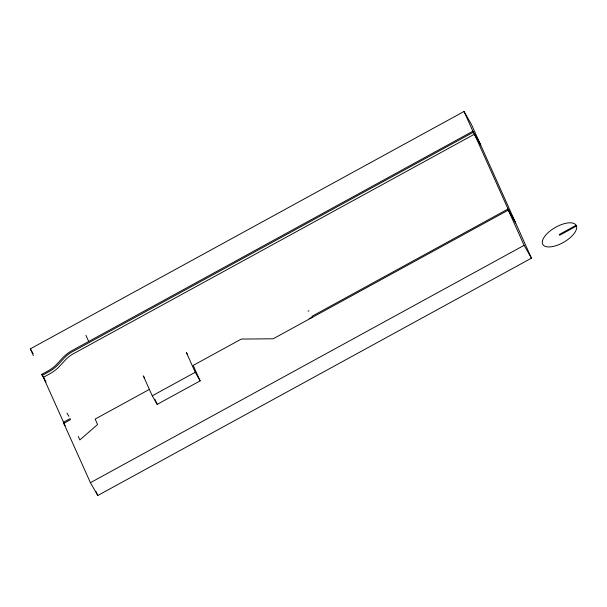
<?xml version="1.0" encoding="UTF-8"?>
<svg xmlns="http://www.w3.org/2000/svg" width="607" height="607" viewBox="0 0 607 607"><rect width="100%" height="100%" fill="white"/><g stroke="black" fill="none" stroke-linecap="round" stroke-linejoin="round"><path stroke-width="0.91" d="M67.005 413.132L68.864 416.326M33.408 355.641L30.35 348.835L464.029 111.483L471.381 124.314L531.459 258.165L97.773 495.517L90.428 482.686L63.348 422.358L70.222 418.527M70.678 419.543L63.811 423.382L65.184 425.788M464.029 111.483L473.346 132.235L70.936 352.53A17.595 7.792 -29.8 0 0 64.213 358.069L58.644 364.139A21.852 9.682 -29.8 0 1 50.32 370.907L42.262 375.369L46.049 381.978M149.421 389.368L95.162 419.065L97.606 424.505L79.836 439.946L78.311 436.547M515.647 222.936L508.294 210.105L273.188 338.782L241.305 339.078L193.201 365.406L200.143 380.877L157.183 404.391L152.266 395.802L195.226 372.288L186.303 352.401L187.54 354.571M515.199 221.934L507.847 209.104L312.18 316.194A15.759 6.981 -29.8 0 1 311.786 316.353M90.428 482.686L524.107 245.334L507.847 209.104M576.089 225.296L559.305 234.484L559.654 235.258L576.438 226.077M42.255 375.361L41.8 374.344L48.704 370.589A19.341 8.566 -29.8 0 0 57.498 363.441L61.891 358.699A20.107 8.908 -29.8 0 1 71.065 351.134L472.891 131.218L480.236 144.049M308.068 311.163L308.948 310.784M312.628 317.195L309.084 318.546M473.346 132.235L480.698 145.065M524.107 245.334L531.459 258.165M195.226 372.288L200.143 380.877M144.58 378.085L143.343 375.915L152.266 395.802M30.35 348.835L33.104 353.646M41.8 374.344L44.554 379.163M63.348 422.358L64.471 424.316L43.378 377.326L51.443 372.865A21.852 9.682 -29.8 0 0 59.767 366.097L65.328 360.027A17.595 7.792 -29.8 0 1 72.058 354.48L474.469 134.193L508.969 211.061M154.868 399.231L157.183 404.391M85.944 335.368L88.69 341.491M95.845 491.222L97.773 495.517M576.316 225.652L575.717 224.711A19.212 8.513 -29.8 0 0 547.476 233.247A19.212 8.513 -29.8 0 0 553.379 246.396A19.212 8.513 -29.8 0 0 576.627 226.752L576.316 225.652"/></g></svg>
